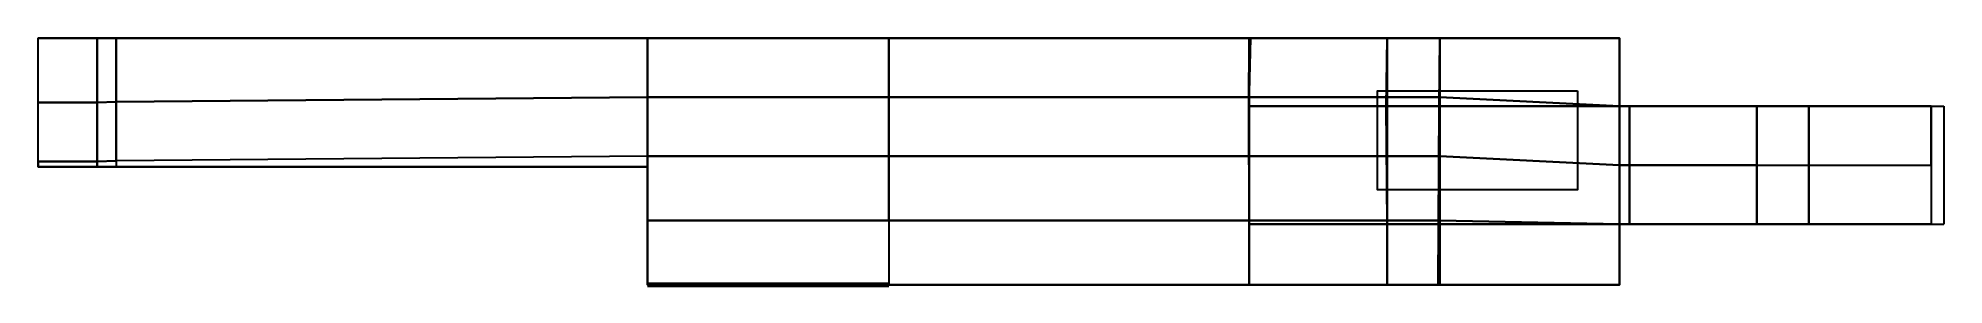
# Model space of a CAD drawing. Header units: metres. Extents: x 10 to 55.3, y 7.1 to 12.9.
import ezdxf

# ---------------------------------------------------------------- set-up
doc = ezdxf.new("R2010")
doc.units = ezdxf.units.M
for name, color, linetype in [('bulkhead_01', 41, 'Continuous'), ('bulkhead_03', 31, 'Continuous'), ('floor_a_middle', 5, 'Continuous'), ('floor_middle_b', 40, 'Continuous'), ('floor_stairs', 65, 'Continuous'), ('Légende', 7, 'Continuous'), ('middle', 2, 'Continuous'), ('middle_ramp', 61, 'Continuous'), ('parapets_01', 64, 'Continuous'), ('passengers_shelter_load_perimeter', 7, 'Continuous'), ('roof_01', 60, 'Continuous'), ('side_a', 4, 'Continuous'), ('side_a_stairs', 4, 'Continuous'), ('side_b', 6, 'Continuous'), ('side_b_stairs', 6, 'Continuous')]:
    doc.layers.add(name, color=color, linetype=linetype)
doc.layers.add('pi_frame', color=6, linetype='Continuous', lineweight=60)
doc.styles.get("Standard").update_dxf_attribs({"font": 'arial.ttf'})

msp = doc.modelspace()

# ---------------------------------------------------------------- linework, layer by layer
at = {"color": 3}
for p, q in [((38.79, 7.075, 10.586), (38.789, 12.925, 10.586)), ((38.79, 12.925, 10.236), (38.79, 7.075, 10.236)), ((47.59, 8.515, 10.236), (47.59, 12.925, 10.236))]:
    msp.add_line(p, q, dxfattribs=at)
at = {"color": 3, "extrusion": (0, -1e-16, -1), "elevation": -10.843}
msp.add_lwpolyline([(-47.59, 12.925), (-47.59, 8.515)], dxfattribs=at)
at = {"color": 3, "extrusion": (-1, 0, 0)}
for points, elevation in [([(-11.315, 10.244), (-8.515, 10.244)], -55.3), ([(-7.075, 6.669), (-10.125, 6.668)], -43.32)]:
    msp.add_lwpolyline(points, dxfattribs=dict(at, elevation=elevation))
at = {"color": 3}
for points, elevation in [([(30.225, 10.125), (30.225, 7.075)], 5.359), ([(38.79, 10.125), (38.79, 7.075)], 6.216), ([(42.063, 10.125), (42.063, 7.075)], 6.542)]:
    msp.add_lwpolyline(points, dxfattribs=dict(at, elevation=elevation))
at = {"layer": 'bulkhead_01', "extrusion": (0, -1, -3e-16)}
for p, q in [((47.59, 8.515, 10.848), (47.59, 7.075, 10.843)), ((47.59, 8.515, 10.236), (47.59, 7.075, 10.236)), ((47.59, 8.515, 8.453), (47.59, 7.075, 8.452))]:
    msp.add_line(p, q, dxfattribs=at)
at = {"layer": 'bulkhead_01', "extrusion": (0, -1e-16, -1), "elevation": -6.668}
msp.add_lwpolyline([(-47.59, 8.515), (-47.59, 7.075)], dxfattribs=at)
at = {"layer": 'bulkhead_01'}
for points in [[(47.59, 11.315, 8.452), (47.59, 12.925, 8.452), (47.59, 12.925, 6.668), (47.59, 11.315, 6.668)], [(47.59, 11.315, 10.236), (47.59, 12.925, 10.236), (47.59, 12.925, 8.452), (47.59, 11.315, 8.452)], [(47.59, 8.515, 6.668), (47.59, 7.075, 6.669), (47.59, 7.075, 8.452), (47.59, 8.515, 8.453)], [(47.59, 8.515, 9.344), (47.59, 7.075, 9.344), (47.59, 7.075, 10.236), (47.59, 8.515, 10.236)], [(47.59, 7.075, 9.344), (47.59, 8.515, 9.344), (47.59, 8.515, 8.452), (47.59, 7.075, 8.452)]]:
    msp.add_3dface(points, dxfattribs=at)
at = {"layer": 'bulkhead_03', "extrusion": (0, -1, -3e-16)}
for p, q in [((24.482, 9.875, 8.552), (24.482, 7.075, 8.479)), ((24.482, 9.875, 9.311), (24.482, 7.075, 9.275)), ((24.482, 9.875, 7.488), (24.482, 7.075, 7.439)), ((24.482, 9.875, 6.423), (24.482, 7.075, 6.399))]:
    msp.add_line(p, q, dxfattribs=at)
at = {"layer": 'bulkhead_03'}
for p, q in [((24.482, 9.875, 8.552), (24.482, 9.875, 9.311)), ((24.482, 9.875, 9.311), (24.482, 9.875, 10.07)), ((24.482, 9.875, 10.07), (24.482, 9.875, 10.42)), ((24.482, 8.6, 5.359), (24.482, 8.591, 6.412)), ((24.482, 8.591, 6.412), (24.482, 8.573, 7.465)), ((24.482, 8.573, 7.465), (24.482, 8.545, 8.517)), ((24.482, 8.545, 8.517), (24.482, 8.535, 9.294)), ((24.482, 8.535, 9.294), (24.482, 8.535, 10.07)), ((24.482, 8.535, 10.07), (24.482, 8.535, 10.42))]:
    msp.add_line(p, q, dxfattribs=at)
for elevation in [5.359, 10.42, 10.07]:
    msp.add_lwpolyline([(24.482, 9.875), (24.482, 7.075)], dxfattribs=dict(at, elevation=elevation))
for points in [[(24.482, 9.875, 8.552), (24.482, 10.125, 8.552), (24.482, 10.125, 7.488), (24.482, 9.875, 7.488)], [(24.482, 9.875, 7.488), (24.482, 10.125, 7.488), (24.482, 10.125, 6.423), (24.482, 9.875, 6.423)], [(24.482, 9.875, 6.423), (24.482, 10.125, 6.423), (24.482, 10.125, 5.359), (24.482, 9.875, 5.359)], [(24.482, 8.6, 5.359), (24.482, 9.875, 5.359), (24.482, 9.875, 6.423), (24.482, 8.591, 6.423)], [(24.482, 8.591, 6.412), (24.482, 9.875, 6.423), (24.482, 9.875, 7.488), (24.482, 8.572, 7.488)], [(24.482, 8.572, 7.488), (24.482, 9.875, 7.488), (24.482, 9.875, 8.552), (24.482, 8.545, 8.517)], [(24.482, 8.545, 8.517), (24.482, 9.875, 8.517), (24.482, 9.875, 9.311), (24.482, 8.535, 9.311)], [(24.482, 8.535, 9.311), (24.482, 9.875, 9.311), (24.482, 9.875, 10.07), (24.482, 8.535, 10.07)], [(24.482, 8.535, 10.07), (24.482, 9.875, 10.07), (24.482, 9.875, 10.42), (24.482, 8.535, 10.42)], [(24.482, 8.591, 6.412), (24.482, 7.075, 6.399), (24.482, 7.075, 5.359), (24.482, 8.6, 5.359)], [(24.482, 8.573, 7.465), (24.482, 7.075, 7.439), (24.482, 7.075, 6.399), (24.482, 8.591, 6.412)], [(24.482, 8.545, 8.517), (24.482, 7.075, 8.479), (24.482, 7.075, 7.439), (24.482, 8.572, 7.488)], [(24.482, 7.075, 9.275), (24.482, 8.535, 9.311), (24.482, 8.545, 8.517), (24.482, 7.075, 8.479)], [(24.482, 8.535, 10.07), (24.482, 7.075, 10.07), (24.482, 7.075, 10.42), (24.482, 8.535, 10.42)], [(24.482, 7.075, 10.07), (24.482, 8.535, 10.07), (24.482, 8.535, 9.311), (24.482, 7.075, 9.275)]]:
    msp.add_3dface(points, dxfattribs=at)
at = {"layer": 'floor_a_middle', "extrusion": (0, -1, -3e-16)}
for p, q in [((43.32, 10.125, 6.668), (47.59, 9.915, 6.669)), ((47.59, 8.515, 6.668), (43.32, 8.6, 6.669))]:
    msp.add_line(p, q, dxfattribs=at)
at = {"layer": 'floor_a_middle'}
for p, q in [((30.225, 8.6, 5.359), (24.482, 8.6, 5.359)), ((38.79, 8.6, 6.216), (30.225, 8.6, 5.359)), ((42.063, 8.6, 6.543), (38.79, 8.6, 6.216)), ((43.32, 8.6, 6.669), (42.063, 8.6, 6.543)), ((42.063, 8.6, 6.543), (42.063, 7.075, 6.543))]:
    msp.add_line(p, q, dxfattribs=at)
at = {"layer": 'floor_a_middle', "extrusion": (-1, 0, 0), "elevation": -47.59}
msp.add_lwpolyline([(-11.315, 6.668), (-8.515, 6.669)], dxfattribs=at)
at = {"layer": 'floor_a_middle'}
for points in [[(30.225, 8.6, 5.359), (30.225, 10.125, 5.359), (24.482, 10.125, 5.359), (24.482, 8.6, 5.359)], [(38.79, 8.6, 6.216), (38.79, 10.125, 6.216), (30.225, 10.125, 5.359), (30.225, 8.6, 5.359)], [(42.063, 8.6, 6.543), (42.063, 10.125, 6.542), (38.79, 10.125, 6.216), (38.79, 8.6, 6.216)], [(43.32, 10.125, 6.668), (42.063, 10.125, 6.542), (42.063, 8.6, 6.543), (43.32, 8.6, 6.669)], [(47.59, 9.915, 6.669), (43.32, 10.125, 6.668), (43.32, 8.6, 6.669), (47.59, 8.515, 6.668)], [(30.225, 7.075, 5.359), (24.482, 7.075, 5.359), (24.482, 8.6, 5.359), (30.225, 8.6, 5.359)], [(38.79, 8.6, 6.216), (30.225, 8.6, 5.359), (30.225, 7.075, 5.359), (38.79, 7.075, 6.216)], [(42.063, 8.6, 6.543), (38.79, 8.6, 6.216), (38.79, 7.075, 6.216), (42.063, 7.075, 6.543)], [(43.32, 8.6, 6.669), (42.063, 8.6, 6.543), (42.063, 7.075, 6.543), (43.32, 7.075, 6.669)], [(47.59, 8.515, 6.668), (43.32, 8.6, 6.669), (43.32, 7.075, 6.669), (47.59, 7.075, 6.668)]]:
    msp.add_3dface(points, dxfattribs=at)
at = {"layer": 'floor_middle_b', "extrusion": (0, -1, -3e-16)}
for p, q in [((11.4, 11.4, 9.86), (10, 11.4, 10)), ((11.852, 11.416, 9.815), (11.4, 11.4, 9.86)), ((24.482, 11.525, 8.552), (11.852, 11.416, 9.815)), ((30.225, 11.525, 7.978), (24.482, 11.525, 8.552)), ((38.79, 11.525, 7.121), (30.225, 11.525, 7.978)), ((43.32, 11.525, 6.668), (38.79, 11.525, 7.121)), ((47.59, 11.315, 6.668), (43.32, 11.525, 6.668)), ((11.4, 10, 9.86), (10, 10, 10)), ((10, 10, 10), (10, 9.875, 10)), ((11.852, 10.016, 9.815), (11.4, 10, 9.86)), ((11.4, 10, 9.86), (11.4, 9.875, 9.86)), ((24.482, 10.125, 8.552), (11.852, 10.016, 9.815)), ((11.852, 10.016, 9.815), (11.852, 9.875, 9.815))]:
    msp.add_line(p, q, dxfattribs=at)
at = {"layer": 'floor_middle_b', "extrusion": (-1, 0, 0)}
for points, elevation in [([(-10, 10), (-12.925, 10)], -10), ([(-10, 9.86), (-12.925, 9.86)], -11.4), ([(-10.016, 9.815), (-12.925, 9.815)], -11.852), ([(-10.125, 8.552), (-12.925, 8.552)], -24.482), ([(-10.125, 7.978), (-12.925, 7.978)], -30.225), ([(-10.125, 7.121), (-12.925, 7.121)], -38.79), ([(-10.125, 6.668), (-12.925, 6.668)], -43.32)]:
    msp.add_lwpolyline(points, dxfattribs=dict(at, elevation=elevation))
at = {"layer": 'floor_middle_b', "extrusion": (0, -1e-16, -1), "elevation": -6.668}
msp.add_lwpolyline([(-47.59, 12.925), (-47.59, 11.315)], dxfattribs=at)
at = {"layer": 'floor_middle_b'}
for points in [[(11.4, 11.4, 9.86), (10, 11.4, 10), (10, 12.925, 10), (11.4, 12.925, 9.86)], [(11.852, 11.416, 9.815), (11.4, 11.4, 9.86), (11.4, 12.925, 9.86), (11.852, 12.925, 9.815)], [(24.482, 11.525, 8.552), (11.852, 11.416, 9.815), (11.852, 12.925, 9.815), (24.482, 12.925, 8.552)], [(30.225, 11.525, 7.978), (30.225, 12.925, 7.978), (24.482, 12.925, 8.552), (24.482, 11.525, 8.552)], [(38.79, 11.525, 7.121), (38.79, 12.925, 7.121), (30.225, 12.925, 7.978), (30.225, 11.525, 7.978)], [(42.063, 11.525, 6.794), (42.063, 12.925, 6.794), (38.79, 12.925, 7.121), (38.79, 11.525, 7.121)], [(42.063, 11.525, 6.794), (43.32, 11.525, 6.668), (43.32, 12.925, 6.668), (42.063, 12.925, 6.794)], [(47.59, 11.315, 6.668), (47.59, 12.925, 6.668), (43.32, 12.925, 6.668), (43.32, 11.525, 6.668)], [(11.4, 10, 9.86), (10, 10, 10), (10, 11.4, 10), (11.4, 11.4, 9.86)], [(11.852, 10.016, 9.815), (11.4, 10, 9.86), (11.4, 11.4, 9.86), (11.852, 11.416, 9.815)], [(24.482, 11.525, 8.552), (24.482, 10.125, 8.552), (11.852, 10.016, 9.815), (11.852, 11.416, 9.815)], [(30.225, 10.125, 7.978), (30.225, 11.525, 7.978), (24.482, 11.525, 8.552), (24.482, 10.125, 8.552)], [(38.79, 11.525, 7.121), (30.225, 11.525, 7.978), (30.225, 10.125, 7.978), (38.79, 10.125, 7.121)], [(42.063, 10.125, 6.794), (42.063, 11.525, 6.794), (38.79, 11.525, 7.121), (38.79, 10.125, 7.121)], [(42.063, 10.125, 6.794), (43.32, 10.125, 6.668), (43.32, 11.525, 6.668), (42.063, 11.525, 6.794)], [(47.59, 11.315, 6.668), (43.32, 11.525, 6.668), (43.32, 10.125, 6.668), (47.59, 9.915, 6.669)], [(11.4, 9.875, 9.86), (10, 9.875, 10), (10, 10, 10), (11.4, 10, 9.86)], [(11.852, 9.875, 9.815), (11.4, 9.875, 9.86), (11.4, 10, 9.86), (11.852, 10.016, 9.815)], [(24.482, 10.125, 8.552), (11.852, 10.016, 9.815), (11.852, 9.875, 9.815), (24.482, 9.875, 8.552)]]:
    msp.add_3dface(points, dxfattribs=at)
at = {"layer": 'floor_stairs', "extrusion": (0, -1, -3e-16)}
for p, q in [((47.59, 9.915, 6.669), (47.827, 9.915, 6.669)), ((47.827, 9.915, 6.669), (50.854, 9.915, 8.402)), ((50.854, 9.915, 8.402), (52.087, 9.915, 8.402)), ((52.087, 9.915, 8.402), (55, 9.915, 10.072))]:
    msp.add_line(p, q, dxfattribs=at)
at = {"layer": 'floor_stairs', "extrusion": (-1, 0, 0)}
for points, elevation in [([(-11.315, 6.668), (-8.515, 6.669)], -47.827), ([(-11.315, 8.402), (-8.515, 8.402)], -50.854), ([(-8.515, 8.402), (-11.315, 8.402)], -52.087), ([(-11.315, 10.072), (-8.515, 10.072)], -55)]:
    msp.add_lwpolyline(points, dxfattribs=dict(at, elevation=elevation))
at = {"layer": 'floor_stairs'}
for points in [[(47.827, 9.915, 6.669), (47.827, 11.315, 6.668), (47.59, 11.315, 6.668), (47.59, 9.915, 6.669)], [(50.854, 9.915, 8.402), (50.854, 11.315, 8.402), (47.827, 11.315, 6.668), (47.827, 9.915, 6.669)], [(52.087, 9.915, 8.402), (52.087, 11.315, 8.402), (50.854, 11.315, 8.402), (50.854, 9.915, 8.402)], [(55, 9.915, 10.072), (55, 11.315, 10.072), (52.087, 11.315, 8.402), (52.087, 9.915, 8.402)], [(47.827, 8.515, 6.669), (47.827, 9.915, 6.669), (47.59, 9.915, 6.669), (47.59, 8.515, 6.668)], [(50.854, 8.515, 8.402), (50.854, 9.915, 8.402), (47.827, 9.915, 6.669), (47.827, 8.515, 6.669)], [(52.087, 8.515, 8.402), (50.854, 8.515, 8.402), (50.854, 9.915, 8.402), (52.087, 9.915, 8.402)], [(55, 8.515, 10.072), (52.087, 8.515, 8.402), (52.087, 9.915, 8.402), (55, 9.915, 10.072)]]:
    msp.add_3dface(points, dxfattribs=at)
at = {"layer": 'middle', "extrusion": (2e-16, -1, -3e-16)}
for p, q in [((24.482, 10.125, 5.359), (30.225, 10.125, 5.359)), ((30.225, 10.125, 7.978), (40.307, 10.125, 6.969)), ((30.225, 10.125, 5.359), (40.307, 10.125, 6.367))]:
    msp.add_line(p, q, dxfattribs=at)
at = {"layer": 'middle', "extrusion": (0, -1, -3e-16)}
for p, q in [((24.482, 10.125, 5.359), (24.482, 9.875, 5.359)), ((24.482, 10.125, 8.552), (30.225, 10.125, 7.978)), ((30.225, 10.125, 7.105), (24.482, 10.125, 7.488)), ((24.482, 10.125, 7.488), (24.482, 9.875, 7.488)), ((24.482, 9.875, 6.423), (24.482, 10.125, 6.423)), ((24.482, 10.125, 6.423), (30.225, 10.125, 6.232)), ((24.482, 10.125, 7.488), (24.482, 10.125, 5.359)), ((30.225, 10.125, 7.105), (30.225, 10.125, 7.978)), ((40.307, 10.125, 6.769), (30.225, 10.125, 7.105)), ((30.225, 10.125, 6.232), (40.307, 10.125, 6.568)), ((30.225, 10.125, 7.105), (30.225, 10.125, 6.232)), ((30.225, 10.125, 6.232), (30.225, 10.125, 5.359)), ((40.307, 10.125, 6.367), (40.307, 10.125, 6.969)), ((40.307, 10.125, 6.969), (40.807, 10.125, 6.919)), ((40.307, 10.125, 6.367), (40.807, 10.125, 6.417)), ((40.307, 10.125, 6.769), (40.557, 10.125, 6.76)), ((40.307, 10.125, 6.568), (40.557, 10.125, 6.576)), ((40.557, 10.125, 6.76), (40.807, 10.125, 6.919)), ((40.557, 10.125, 6.576), (40.807, 10.125, 6.417)), ((40.557, 10.125, 6.76), (40.557, 10.125, 6.576)), ((40.807, 10.125, 6.919), (40.807, 10.125, 6.417)), ((40.807, 10.125, 6.919), (42.063, 10.125, 6.794)), ((40.807, 10.125, 6.417), (42.063, 10.125, 6.542)), ((42.063, 10.125, 6.794), (42.063, 10.125, 6.542)), ((42.063, 10.125, 6.794), (43.32, 10.125, 6.668)), ((42.063, 10.125, 6.542), (43.32, 10.125, 6.668)), ((24.482, 9.875, 10.07), (24.482, 9.875, 10.42)), ((24.482, 9.875, 9.311), (24.482, 9.875, 10.07)), ((24.482, 9.875, 7.488), (24.482, 9.875, 6.423)), ((24.482, 9.875, 6.423), (24.482, 9.875, 5.359))]:
    msp.add_line(p, q, dxfattribs=at)
at = {"layer": 'middle', "extrusion": (0, -1, -1e-16)}
msp.add_line((24.482, 9.875, 9.311), (24.482, 9.875, 8.552), dxfattribs=at)
at = {"layer": 'middle', "extrusion": (0, -1, -5e-16)}
for elevation in [-10.125, -9.875]:
    msp.add_lwpolyline([(24.482, 7.488), (24.482, 8.552)], dxfattribs=dict(at, elevation=elevation))
at = {"layer": 'middle', "extrusion": (0, -1e-16, -1), "elevation": -8.552}
msp.add_lwpolyline([(-24.482, 10.125), (-24.482, 9.875)], dxfattribs=at)
at = {"layer": 'middle'}
for points in [[(24.482, 10.125, 7.488), (30.225, 10.125, 7.105), (30.225, 10.125, 7.978), (24.482, 10.125, 8.552)], [(24.482, 10.125, 6.423), (30.225, 10.125, 6.232), (30.225, 10.125, 7.105), (24.482, 10.125, 7.488)], [(24.482, 10.125, 6.423), (24.482, 10.125, 5.359), (30.225, 10.125, 5.359), (30.225, 10.125, 6.232)], [(30.225, 10.125, 7.105), (38.79, 10.125, 6.819), (38.79, 10.125, 7.121), (30.225, 10.125, 7.978)], [(30.225, 10.125, 6.232), (38.79, 10.125, 6.517), (38.79, 10.125, 6.819), (30.225, 10.125, 7.105)], [(30.225, 10.125, 5.359), (38.79, 10.125, 6.216), (38.79, 10.125, 6.517), (30.225, 10.125, 6.232)], [(38.79, 10.125, 6.216), (40.307, 10.125, 6.367), (40.307, 10.125, 6.568), (38.79, 10.125, 6.517)], [(38.79, 10.125, 6.517), (40.307, 10.125, 6.568), (40.307, 10.125, 6.769), (38.79, 10.125, 6.819)], [(38.79, 10.125, 6.819), (40.307, 10.125, 6.769), (40.307, 10.125, 6.969), (38.79, 10.125, 7.121)], [(40.307, 10.125, 6.367), (40.807, 10.125, 6.417), (40.557, 10.125, 6.576), (40.307, 10.125, 6.568)], [(40.307, 10.125, 6.769), (40.557, 10.125, 6.76), (40.807, 10.125, 6.919), (40.307, 10.125, 6.969)], [(40.307, 10.125, 6.568), (40.557, 10.125, 6.576), (40.557, 10.125, 6.76), (40.307, 10.125, 6.769)], [(40.557, 10.125, 6.576), (40.807, 10.125, 6.417), (40.807, 10.125, 6.919), (40.557, 10.125, 6.76)], [(40.807, 10.125, 6.417), (42.063, 10.125, 6.542), (42.063, 10.125, 6.794), (40.807, 10.125, 6.919)]]:
    msp.add_3dface(points, dxfattribs=at)
at = {"layer": 'middle_ramp', "extrusion": (0, -1, -3e-16)}
for p, q in [((11.4, 9.875, 9.86), (10, 9.875, 10)), ((11.44, 9.875, 10.264), (10, 9.875, 10.25)), ((11.44, 9.875, 10.264), (11.4, 9.875, 9.86)), ((11.852, 9.875, 9.815), (11.4, 9.875, 9.86)), ((11.4, 9.875, 9.86), (11.64, 9.875, 9.981)), ((11.897, 9.875, 10.27), (11.44, 9.875, 10.264)), ((11.44, 9.875, 10.264), (11.654, 9.875, 10.124)), ((11.654, 9.875, 10.124), (11.64, 9.875, 9.981)), ((11.867, 9.875, 9.966), (11.64, 9.875, 9.981)), ((11.882, 9.875, 10.118), (11.654, 9.875, 10.124)), ((11.897, 9.875, 10.27), (11.852, 9.875, 9.815)), ((11.867, 9.875, 9.966), (24.482, 9.875, 9.311)), ((11.882, 9.875, 10.118), (24.482, 9.875, 10.07))]:
    msp.add_line(p, q, dxfattribs=at)
at = {"layer": 'middle_ramp', "extrusion": (0, -1, -1e-16)}
for p, q in [((24.482, 9.875, 8.552), (11.852, 9.875, 9.815)), ((11.897, 9.875, 10.27), (24.482, 9.875, 10.42))]:
    msp.add_line(p, q, dxfattribs=at)
at = {"layer": 'middle_ramp', "extrusion": (0, -1, -5e-16), "elevation": -9.875}
msp.add_lwpolyline([(10, 10), (10, 10.25)], dxfattribs=at)
at = {"layer": 'middle_ramp'}
for points in [[(10, 9.875, 10), (11.4, 9.875, 9.86), (11.44, 9.875, 10.264), (10, 9.875, 10.25)], [(11.4, 9.875, 9.86), (11.64, 9.875, 9.981), (11.654, 9.875, 10.124), (11.44, 9.875, 10.264)], [(11.4, 9.875, 9.86), (11.852, 9.875, 9.815), (11.867, 9.875, 9.966), (11.64, 9.875, 9.981)], [(11.44, 9.875, 10.264), (11.654, 9.875, 10.124), (11.882, 9.875, 10.118), (11.897, 9.875, 10.27)], [(11.64, 9.875, 9.981), (11.867, 9.875, 9.966), (11.882, 9.875, 10.118), (11.654, 9.875, 10.124)], [(11.852, 9.875, 9.815), (24.482, 9.875, 8.552), (24.482, 9.875, 9.311), (11.867, 9.875, 9.966)], [(11.867, 9.875, 9.966), (24.482, 9.875, 9.311), (24.482, 9.875, 10.07), (11.882, 9.875, 10.118)], [(11.882, 9.875, 10.118), (24.482, 9.875, 10.07), (24.482, 9.875, 10.42), (11.897, 9.875, 10.27)]]:
    msp.add_3dface(points, dxfattribs=at)
at = {"layer": 'parapets_01', "extrusion": (0, -1, -3e-16)}
for p, q in [((38.778, 11.315, 10.236), (38.778, 11.315, 10.554)), ((38.79, 7.075, 10.236), (38.79, 7.075, 10.554))]:
    msp.add_line(p, q, dxfattribs=at)
at = {"layer": 'parapets_01'}
msp.add_line((38.79, 8.515, 10.236), (38.79, 8.515, 10.586), dxfattribs=at)
for points in [[(38.778, 11.315, 10.236), (38.79, 12.925, 10.236), (38.815, 12.925, 10.586), (38.778, 11.315, 10.554)], [(47.59, 12.925, 10.843), (47.59, 11.315, 10.843), (47.59, 11.315, 10.236), (47.59, 12.925, 10.236)], [(38.778, 11.315, 10.236), (38.778, 11.315, 10.554), (38.79, 8.515, 10.586), (38.79, 8.515, 10.236)], [(47.59, 11.315, 10.843), (47.59, 8.515, 10.848), (47.59, 8.515, 10.236), (47.59, 11.315, 10.236)], [(38.79, 8.515, 10.586), (38.79, 7.075, 10.554), (38.79, 7.075, 10.236), (38.79, 8.515, 10.236)], [(47.59, 8.515, 10.843), (47.59, 7.075, 10.843), (47.59, 7.075, 10.236), (47.59, 8.515, 10.236)]]:
    msp.add_3dface(points, dxfattribs=at)
at = {"layer": 'passengers_shelter_load_perimeter', "elevation": 10.236}
msp.add_lwpolyline([(46.59, 11.675), (46.59, 9.325), (41.84, 9.325), (41.84, 11.675)], close=True, dxfattribs=at)
at = {"layer": 'pi_frame'}
for p, q in [((24.482, 7.075, 5.359), (30.225, 7.075, 5.359)), ((30.225, 7.075, 8.479), (24.482, 7.075, 8.479)), ((24.482, 7.075, 8.479), (24.482, 7.075, 5.359)), ((30.225, 7.075, 5.359), (30.225, 7.075, 8.479))]:
    msp.add_line(p, q, dxfattribs=at)
at = {"layer": 'roof_01', "extrusion": (0, -1, -3e-16)}
for p, q in [((42.043, 11.315, 10.236), (38.778, 11.315, 10.236)), ((43.299, 11.315, 10.236), (42.043, 11.315, 10.236)), ((42.063, 8.515, 10.236), (42.043, 11.315, 10.236)), ((43.288, 8.515, 10.236), (43.299, 11.315, 10.236)), ((47.59, 11.315, 10.236), (43.299, 11.315, 10.236)), ((47.59, 8.515, 10.236), (47.59, 11.315, 10.236))]:
    msp.add_line(p, q, dxfattribs=at)
at = {"layer": 'roof_01'}
for p, q in [((42.063, 8.515, 10.236), (38.79, 8.515, 10.236)), ((42.063, 8.515, 10.236), (43.288, 8.515, 10.236)), ((42.063, 8.515, 10.236), (42.063, 7.075, 10.236)), ((43.288, 8.515, 10.236), (43.277, 7.075, 10.236)), ((47.59, 8.515, 10.236), (43.288, 8.515, 10.236))]:
    msp.add_line(p, q, dxfattribs=at)
for points in [[(38.79, 12.925, 10.236), (38.778, 11.315, 10.236), (42.043, 11.315, 10.236), (42.063, 12.925, 10.236)], [(42.043, 11.315, 10.236), (43.299, 11.315, 10.236), (43.32, 12.925, 10.236), (42.063, 12.925, 10.236)], [(43.299, 11.315, 10.236), (47.59, 11.315, 10.236), (47.59, 12.925, 10.236), (43.32, 12.925, 10.236)], [(42.043, 11.315, 10.236), (42.063, 8.515, 10.236), (38.79, 8.515, 10.236), (38.778, 11.315, 10.236)], [(43.299, 11.315, 10.236), (43.288, 8.515, 10.236), (42.063, 8.515, 10.236), (42.043, 11.315, 10.236)], [(47.59, 11.315, 10.236), (47.59, 8.515, 10.236), (43.288, 8.515, 10.236), (43.299, 11.315, 10.236)], [(42.063, 8.515, 10.236), (42.063, 7.075, 10.236), (38.79, 7.075, 10.236), (38.79, 8.515, 10.236)], [(42.063, 8.515, 10.236), (43.288, 8.515, 10.236), (43.277, 7.075, 10.236), (42.063, 7.075, 10.236)], [(43.288, 8.515, 10.236), (47.59, 8.515, 10.236), (47.59, 7.075, 10.236), (43.277, 7.075, 10.236)]]:
    msp.add_3dface(points, dxfattribs=at)
at = {"layer": 'side_a', "extrusion": (2e-16, -1, -3e-16)}
for p, q in [((24.482, 7.075, 5.359), (30.225, 7.075, 5.359)), ((30.225, 7.075, 5.359), (38.79, 7.075, 6.216)), ((43.32, 7.075, 6.669), (47.59, 7.075, 6.668))]:
    msp.add_line(p, q, dxfattribs=at)
at = {"layer": 'side_a', "extrusion": (0, -1, -3e-16)}
for p, q in [((24.482, 7.075, 10.42), (30.201, 7.075, 10.486)), ((30.205, 7.075, 10.137), (24.482, 7.075, 10.07)), ((24.482, 7.075, 10.07), (24.482, 7.075, 10.42)), ((24.482, 7.075, 5.359), (24.482, 7.075, 8.479)), ((24.482, 7.075, 9.275), (30.215, 7.075, 9.308)), ((30.205, 7.075, 10.137), (30.201, 7.075, 10.486)), ((30.225, 7.075, 8.479), (30.205, 7.075, 10.137)), ((38.79, 7.075, 10.236), (30.205, 7.075, 10.137)), ((30.215, 7.075, 9.308), (38.79, 7.075, 9.231)), ((30.225, 7.075, 8.479), (38.79, 7.075, 8.226)), ((38.79, 7.075, 6.216), (43.32, 7.075, 6.669)), ((38.79, 7.075, 8.226), (38.79, 7.075, 6.216)), ((38.79, 7.075, 8.226), (43.277, 7.075, 8.341)), ((38.79, 7.075, 9.231), (42.063, 7.075, 9.273)), ((42.063, 7.075, 9.273), (43.277, 7.075, 9.289)), ((43.32, 7.075, 6.669), (43.277, 7.075, 8.341)), ((43.277, 7.075, 8.341), (43.277, 7.075, 10.236)), ((43.277, 7.075, 10.236), (47.59, 7.075, 10.236)), ((43.277, 7.075, 8.341), (47.59, 7.075, 8.452)), ((43.277, 7.075, 9.289), (47.59, 7.075, 9.344)), ((47.59, 7.075, 8.452), (47.59, 7.075, 10.236))]:
    msp.add_line(p, q, dxfattribs=at)
at = {"layer": 'side_a'}
for q in [(43.277, 7.075, 10.236), (38.79, 7.075, 10.586)]:
    msp.add_line((38.79, 7.075, 10.236), q, dxfattribs=at)
at = {"layer": 'side_a', "extrusion": (2e-16, -1, -3e-16), "elevation": -7.075}
msp.add_lwpolyline([(24.482, 8.479), (30.225, 8.479)], dxfattribs=at)
at = {"layer": 'side_a', "extrusion": (0, -1, -5e-16), "elevation": -7.075}
for points in [[(24.482, 8.479), (24.482, 10.07)], [(30.201, 10.486), (38.79, 10.586)], [(30.225, 5.359), (30.225, 8.479)], [(47.59, 6.669), (47.59, 8.452)]]:
    msp.add_lwpolyline(points, dxfattribs=at)
at = {"layer": 'side_a', "extrusion": (-1, -1.92837e-06, 1.15145e-10), "elevation": -38.79}
msp.add_lwpolyline([(-7.075, 10.236), (-7.075, 8.226)], dxfattribs=at)
at = {"layer": 'side_a'}
for points in [[(24.482, 7.075, 9.275), (30.215, 7.075, 9.308), (30.205, 7.075, 10.137), (24.482, 7.075, 10.07)], [(24.482, 7.075, 10.07), (30.205, 7.075, 10.137), (30.205, 7.075, 10.486), (24.482, 7.075, 10.42)], [(30.215, 7.075, 9.308), (30.225, 7.075, 8.479), (24.482, 7.075, 8.479), (24.482, 7.075, 9.275)], [(30.215, 7.075, 9.308), (38.79, 7.075, 9.231), (38.79, 7.075, 10.236), (30.205, 7.075, 10.137)], [(30.205, 7.075, 10.137), (38.79, 7.075, 10.236), (38.79, 7.075, 10.586), (30.205, 7.075, 10.486)], [(38.79, 7.075, 9.231), (38.79, 7.075, 8.226), (30.225, 7.075, 8.479), (30.215, 7.075, 9.308)], [(30.225, 7.075, 5.359), (38.79, 7.075, 6.216), (38.79, 7.075, 8.226), (30.225, 7.075, 8.479)], [(38.79, 7.075, 6.216), (42.063, 7.075, 6.542), (42.063, 7.075, 8.31), (38.79, 7.075, 8.226)], [(38.79, 7.075, 9.231), (42.063, 7.075, 9.273), (42.063, 7.075, 10.236), (38.79, 7.075, 10.236)], [(42.063, 7.075, 9.273), (42.063, 7.075, 8.31), (38.79, 7.075, 8.226), (38.79, 7.075, 9.231)], [(42.063, 7.075, 6.542), (43.32, 7.075, 6.669), (43.277, 7.075, 8.341), (42.063, 7.075, 8.31)], [(42.063, 7.075, 9.273), (43.277, 7.075, 9.289), (43.277, 7.075, 10.236), (42.063, 7.075, 10.236)], [(43.277, 7.075, 9.289), (43.277, 7.075, 8.341), (42.063, 7.075, 8.31), (42.063, 7.075, 9.273)], [(43.32, 7.075, 6.669), (47.59, 7.075, 6.669), (47.59, 7.075, 8.452), (43.277, 7.075, 8.341)], [(43.277, 7.075, 9.289), (47.59, 7.075, 9.344), (47.59, 7.075, 10.236), (43.277, 7.075, 10.236)], [(47.59, 7.075, 9.344), (47.59, 7.075, 8.452), (43.277, 7.075, 8.341), (43.277, 7.075, 9.289)]]:
    msp.add_3dface(points, dxfattribs=at)
at = {"layer": 'side_a_stairs', "extrusion": (0, -1, -5e-16)}
msp.add_line((47.59, 8.515, 6.668), (47.59, 8.515, 10.236), dxfattribs=at)
at = {"layer": 'side_a_stairs', "extrusion": (0, -1, -3e-16)}
for p, q in [((47.59, 8.515, 10.848), (47.827, 8.515, 10.848)), ((47.59, 8.515, 10.236), (47.827, 8.515, 10.236)), ((47.59, 8.515, 8.453), (47.827, 8.515, 8.452)), ((47.59, 8.515, 9.344), (47.827, 8.515, 9.344)), ((47.827, 8.515, 6.668), (47.827, 8.515, 10.236)), ((47.827, 8.515, 10.848), (50.854, 8.515, 10.848)), ((47.827, 8.515, 10.236), (50.854, 8.515, 10.241)), ((47.827, 8.515, 8.452), (50.854, 8.515, 9.014)), ((47.827, 8.515, 9.344), (50.854, 8.515, 9.625)), ((50.854, 8.515, 10.848), (52.087, 8.515, 10.848)), ((50.854, 8.515, 10.241), (52.087, 8.515, 10.241)), ((50.854, 8.515, 9.014), (52.087, 8.515, 9.014)), ((50.854, 8.515, 9.625), (52.087, 8.515, 9.625)), ((52.087, 8.515, 8.402), (52.087, 8.515, 10.241)), ((52.087, 8.515, 10.848), (55, 8.515, 10.848)), ((52.087, 8.515, 10.241), (55, 8.515, 10.654)), ((52.087, 8.515, 9.625), (55, 8.515, 10.46)), ((52.087, 8.515, 9.014), (55, 8.515, 10.266)), ((55, 8.515, 10.072), (55.3, 8.515, 10.244)), ((55, 8.515, 10.072), (55, 8.515, 10.266)), ((55, 8.515, 10.654), (55, 8.515, 10.848)), ((55, 8.515, 10.266), (55, 8.515, 10.46)), ((55, 8.515, 10.46), (55, 8.515, 10.654))]:
    msp.add_line(p, q, dxfattribs=at)
at = {"layer": 'side_a_stairs', "extrusion": (2e-16, -1, -3e-16)}
for p, q in [((47.827, 8.515, 6.668), (50.854, 8.515, 8.402)), ((50.854, 8.515, 8.402), (52.087, 8.515, 8.402)), ((52.087, 8.515, 8.402), (55, 8.515, 10.072))]:
    msp.add_line(p, q, dxfattribs=at)
at = {"layer": 'side_a_stairs', "extrusion": (0, -1e-16, -1), "elevation": -6.668}
msp.add_lwpolyline([(-47.59, 8.515), (-47.827, 8.515)], dxfattribs=at)
at = {"layer": 'side_a_stairs', "extrusion": (0, -1, -5e-16), "elevation": -8.515}
for points in [[(47.59, 10.236), (47.59, 10.848)], [(47.827, 10.236), (47.827, 10.843)], [(50.854, 10.241), (50.854, 10.848)], [(52.087, 10.241), (52.087, 10.848)]]:
    msp.add_lwpolyline(points, dxfattribs=at)
at = {"layer": 'side_a_stairs'}
for points in [[(47.827, 8.515, 9.344), (47.59, 8.515, 9.344), (47.59, 8.515, 10.236), (47.827, 8.515, 10.236)], [(47.827, 8.515, 10.236), (47.59, 8.515, 10.236), (47.59, 8.515, 10.843), (47.827, 8.515, 10.843)], [(47.827, 8.515, 6.668), (47.59, 8.515, 6.668), (47.59, 8.515, 8.453), (47.827, 8.515, 8.452)], [(47.827, 8.515, 8.452), (47.827, 8.515, 9.344), (47.59, 8.515, 9.344), (47.59, 8.515, 8.452)], [(50.854, 8.515, 10.241), (47.827, 8.515, 10.236), (47.827, 8.515, 10.843), (50.854, 8.515, 10.848)], [(50.854, 8.515, 8.402), (47.827, 8.515, 6.669), (47.827, 8.515, 8.452), (50.854, 8.515, 9.014)], [(47.827, 8.515, 10.236), (50.854, 8.515, 10.236), (50.854, 8.515, 9.625), (47.827, 8.515, 9.344)], [(47.827, 8.515, 9.344), (50.854, 8.515, 9.625), (50.854, 8.515, 9.014), (47.827, 8.515, 8.452)], [(52.087, 8.515, 10.241), (50.854, 8.515, 10.241), (50.854, 8.515, 10.848), (52.087, 8.515, 10.848)], [(52.087, 8.515, 8.402), (50.854, 8.515, 8.402), (50.854, 8.515, 9.014), (52.087, 8.515, 9.014)], [(50.854, 8.515, 9.625), (50.854, 8.515, 10.237), (52.087, 8.515, 10.241), (52.087, 8.515, 9.625)], [(50.854, 8.515, 9.014), (50.854, 8.515, 9.625), (52.087, 8.515, 9.625), (52.087, 8.515, 9.014)], [(52.087, 8.515, 10.848), (52.087, 8.515, 10.241), (55, 8.515, 10.654), (55, 8.515, 10.848)], [(55, 8.515, 10.266), (52.087, 8.515, 9.014), (52.087, 8.515, 8.402), (55, 8.515, 10.072)], [(52.087, 8.515, 9.625), (52.087, 8.515, 9.014), (55, 8.515, 10.266), (55, 8.515, 10.46)], [(52.087, 8.515, 10.237), (52.087, 8.515, 9.625), (55, 8.515, 10.46), (55, 8.515, 10.654)]]:
    msp.add_3dface(points, dxfattribs=at)
at = {"layer": 'side_b', "extrusion": (0, -1, -3e-16)}
for p, q in [((11.44, 12.925, 10.264), (10, 12.925, 10.25)), ((11.4, 12.925, 9.86), (10, 12.925, 10)), ((11.4, 12.925, 9.86), (11.44, 12.925, 10.264)), ((11.4, 12.925, 9.86), (11.64, 12.925, 9.981)), ((11.852, 12.925, 9.815), (11.4, 12.925, 9.86)), ((11.44, 12.925, 10.264), (11.654, 12.925, 10.124)), ((11.897, 12.925, 10.27), (11.44, 12.925, 10.264)), ((11.64, 12.925, 9.981), (11.654, 12.925, 10.124)), ((11.64, 12.925, 9.981), (11.867, 12.925, 9.966)), ((11.654, 12.925, 10.124), (11.882, 12.925, 10.118)), ((11.867, 12.925, 9.966), (11.852, 12.925, 9.815)), ((11.882, 12.925, 10.118), (11.867, 12.925, 9.966)), ((11.867, 12.925, 9.966), (24.47, 12.925, 9.31)), ((11.897, 12.925, 10.27), (11.882, 12.925, 10.118)), ((24.457, 12.925, 10.069), (11.882, 12.925, 10.118)), ((24.482, 12.925, 10.419), (11.897, 12.925, 10.27)), ((30.225, 12.925, 10.136), (24.457, 12.925, 10.069)), ((24.457, 12.925, 10.069), (24.482, 12.925, 10.419)), ((24.482, 12.925, 8.552), (24.47, 12.925, 9.31)), ((24.47, 12.925, 9.31), (24.47, 12.925, 10.069)), ((24.47, 12.925, 9.31), (30.225, 12.925, 9.057)), ((30.223, 12.925, 10.486), (24.482, 12.925, 10.419)), ((30.225, 12.925, 9.057), (38.79, 12.925, 8.679)), ((30.225, 12.925, 9.057), (30.225, 12.925, 10.136)), ((38.79, 12.925, 8.679), (38.764, 12.925, 10.236)), ((43.32, 12.925, 10.236), (38.79, 12.925, 10.236)), ((38.79, 12.925, 8.679), (43.32, 12.925, 8.452)), ((43.32, 12.925, 8.452), (47.59, 12.925, 8.452)), ((43.32, 12.925, 8.452), (43.32, 12.925, 10.236)), ((47.59, 11.315, 8.452), (47.59, 11.315, 10.236))]:
    msp.add_line(p, q, dxfattribs=at)
at = {"layer": 'side_b', "extrusion": (2e-16, -1, -3e-16)}
for p, q in [((11.852, 12.925, 9.815), (43.32, 12.925, 6.668)), ((43.32, 12.925, 6.668), (47.59, 12.925, 6.668))]:
    msp.add_line(p, q, dxfattribs=at)
at = {"layer": 'side_b'}
for p, q in [((30.223, 12.925, 10.486), (30.225, 12.925, 10.136)), ((38.789, 12.925, 10.586), (38.79, 12.925, 10.236)), ((47.59, 12.925, 10.236), (43.32, 12.925, 10.236))]:
    msp.add_line(p, q, dxfattribs=at)
at = {"layer": 'side_b', "extrusion": (0, -1, -5e-16), "elevation": -12.925}
for points in [[(10, 10), (10, 10.25)], [(43.32, 6.668), (43.32, 8.452)], [(47.59, 6.668), (47.59, 10.236)], [(47.59, 10.236), (47.59, 10.843)]]:
    msp.add_lwpolyline(points, dxfattribs=at)
at = {"layer": 'side_b', "extrusion": (0, -1, -1e-16), "elevation": -12.925}
for points in [[(38.789, 10.586), (30.223, 10.486)], [(38.764, 10.236), (30.225, 10.136)]]:
    msp.add_lwpolyline(points, dxfattribs=at)
at = {"layer": 'side_b', "extrusion": (-1, -1.92837e-06, 1.15145e-10)}
for points, elevation in [([(-12.925, 9.057), (-12.925, 7.978)], -30.225), ([(-12.925, 8.679), (-12.925, 7.121)], -38.79)]:
    msp.add_lwpolyline(points, dxfattribs=dict(at, elevation=elevation))
at = {"layer": 'side_b'}
for points in [[(10, 12.925, 10.25), (10, 12.925, 10), (11.4, 12.925, 9.86), (11.44, 12.925, 10.264)], [(11.654, 12.925, 10.124), (11.44, 12.925, 10.264), (11.4, 12.925, 9.86), (11.64, 12.925, 9.981)], [(11.64, 12.925, 9.981), (11.4, 12.925, 9.86), (11.852, 12.925, 9.815), (11.867, 12.925, 9.966)], [(11.897, 12.925, 10.27), (11.44, 12.925, 10.264), (11.654, 12.925, 10.124), (11.882, 12.925, 10.118)], [(11.654, 12.925, 10.124), (11.64, 12.925, 9.981), (11.867, 12.925, 9.966), (11.882, 12.925, 10.118)], [(24.482, 12.925, 8.552), (24.47, 12.925, 9.31), (11.867, 12.925, 9.966), (11.852, 12.925, 9.815)], [(24.457, 12.925, 10.069), (11.882, 12.925, 10.118), (11.867, 12.925, 9.966), (24.47, 12.925, 9.31)], [(24.482, 12.925, 10.419), (11.897, 12.925, 10.27), (11.882, 12.925, 10.118), (24.457, 12.925, 10.069)], [(30.223, 12.925, 10.486), (24.482, 12.925, 10.419), (24.457, 12.925, 10.069), (30.225, 12.925, 10.136)], [(30.225, 12.925, 10.136), (24.457, 12.925, 10.069), (24.47, 12.925, 9.31), (30.225, 12.925, 9.057)], [(30.225, 12.925, 9.057), (30.225, 12.925, 7.978), (24.482, 12.925, 8.552), (24.47, 12.925, 9.31)], [(38.79, 12.925, 10.236), (30.225, 12.925, 10.136), (30.223, 12.925, 10.486), (38.789, 12.925, 10.586)], [(38.79, 12.925, 8.679), (38.79, 12.925, 7.121), (30.225, 12.925, 7.978), (30.225, 12.925, 9.057)], [(38.79, 12.925, 10.236), (38.79, 12.925, 8.679), (30.225, 12.925, 9.057), (30.225, 12.925, 10.136)], [(42.063, 12.925, 6.794), (38.79, 12.925, 7.121), (38.79, 12.925, 8.679), (42.063, 12.925, 8.515)], [(42.063, 12.925, 10.236), (42.063, 12.925, 8.515), (38.79, 12.925, 8.678), (38.79, 12.925, 10.236)], [(42.063, 12.925, 6.794), (43.32, 12.925, 6.668), (43.32, 12.925, 8.452), (42.063, 12.925, 8.515)], [(42.063, 12.925, 10.236), (43.32, 12.925, 10.236), (43.32, 12.925, 8.452), (42.063, 12.925, 8.515)], [(47.59, 12.925, 8.452), (47.59, 12.925, 6.668), (43.32, 12.925, 6.668), (43.32, 12.925, 8.452)], [(47.59, 12.925, 10.236), (43.32, 12.925, 10.236), (43.32, 12.925, 8.452), (47.59, 12.925, 8.452)]]:
    msp.add_3dface(points, dxfattribs=at)
at = {"layer": 'side_b_stairs'}
for p, q in [((47.59, 11.315, 6.668), (47.59, 11.315, 8.452)), ((47.827, 11.315, 6.668), (47.827, 11.315, 8.508)), ((52.087, 11.315, 10.848), (55, 11.315, 10.848)), ((55, 11.315, 10.848), (55, 11.315, 10.072))]:
    msp.add_line(p, q, dxfattribs=at)
at = {"layer": 'side_b_stairs', "extrusion": (0, -1, -3e-16)}
for p, q in [((50.854, 11.315, 9.218), (47.59, 11.315, 8.452)), ((47.827, 11.315, 10.223), (47.59, 11.315, 10.236)), ((47.59, 11.315, 10.848), (47.827, 11.315, 10.848)), ((50.854, 11.315, 10.033), (47.827, 11.315, 10.223)), ((50.854, 11.315, 10.848), (47.827, 11.315, 10.848)), ((47.827, 11.315, 8.508), (47.827, 11.315, 10.223)), ((50.854, 11.315, 8.402), (50.854, 11.315, 9.218)), ((52.087, 11.315, 9.218), (50.854, 11.315, 9.218)), ((52.087, 11.315, 10.033), (50.854, 11.315, 10.033)), ((50.854, 11.315, 9.218), (50.854, 11.315, 10.033)), ((50.854, 11.315, 10.033), (50.854, 11.315, 10.848)), ((52.087, 11.315, 10.848), (50.854, 11.315, 10.848)), ((52.087, 11.315, 8.402), (52.087, 11.315, 9.218)), ((55, 11.315, 10.331), (52.087, 11.315, 9.218)), ((55, 11.315, 10.589), (52.087, 11.315, 10.033)), ((52.087, 11.315, 9.218), (52.087, 11.315, 10.033)), ((52.087, 11.315, 10.033), (52.087, 11.315, 10.848))]:
    msp.add_line(p, q, dxfattribs=at)
at = {"layer": 'side_b_stairs', "extrusion": (2e-16, -1, -3e-16)}
for p, q in [((47.827, 11.315, 6.668), (50.854, 11.315, 8.402)), ((50.854, 11.315, 8.402), (52.087, 11.315, 8.402)), ((52.087, 11.315, 8.402), (55.3, 11.315, 10.244))]:
    msp.add_line(p, q, dxfattribs=at)
at = {"layer": 'side_b_stairs', "extrusion": (0, -1e-16, -1), "elevation": -6.668}
msp.add_lwpolyline([(-47.59, 11.315), (-47.827, 11.315)], dxfattribs=at)
at = {"layer": 'side_b_stairs', "extrusion": (0, -1, -5e-16), "elevation": -11.315}
for points in [[(47.59, 10.236), (47.59, 10.848)], [(47.827, 10.223), (47.827, 10.848)]]:
    msp.add_lwpolyline(points, dxfattribs=at)
at = {"layer": 'side_b_stairs'}
for points in [[(47.59, 11.315, 8.452), (47.827, 11.315, 8.508), (47.827, 11.315, 6.668), (47.59, 11.315, 6.668)], [(47.59, 11.315, 10.236), (47.827, 11.315, 10.223), (47.827, 11.315, 8.508), (47.59, 11.315, 8.452)], [(47.59, 11.315, 10.236), (47.59, 11.315, 10.848), (47.827, 11.315, 10.848), (47.827, 11.315, 10.223)], [(47.827, 11.315, 10.223), (47.827, 11.315, 10.848), (50.854, 11.315, 10.848), (50.854, 11.315, 10.033)], [(47.827, 11.315, 8.508), (47.827, 11.315, 10.223), (50.854, 11.315, 10.033), (50.854, 11.315, 9.218)], [(47.827, 11.315, 6.668), (47.827, 11.315, 8.508), (50.854, 11.315, 9.218), (50.854, 11.315, 8.402)], [(50.854, 11.315, 9.218), (52.087, 11.315, 9.218), (52.087, 11.315, 8.402), (50.854, 11.315, 8.402)], [(50.854, 11.315, 10.033), (52.087, 11.315, 10.033), (52.087, 11.315, 9.218), (50.854, 11.315, 9.218)], [(50.854, 11.315, 10.848), (52.087, 11.315, 10.848), (52.087, 11.315, 10.033), (50.854, 11.315, 10.033)], [(55, 11.315, 10.848), (55, 11.315, 10.589), (52.087, 11.315, 10.033), (52.087, 11.315, 10.848)], [(55, 11.315, 10.589), (55, 11.315, 10.331), (52.087, 11.315, 9.218), (52.087, 11.315, 10.033)], [(55, 11.315, 10.331), (55, 11.315, 10.072), (52.087, 11.315, 8.402), (52.087, 11.315, 9.218)]]:
    msp.add_3dface(points, dxfattribs=at)

# ---------------------------------------------------------------- texts
at = {"layer": 'Légende', "color": 252, "extrusion": (0, -1, -3e-16), "insert": (27.075, 12.925, 28.782), "char_height": 2.5, "attachment_point": 1, "text_direction": (1, 0, 0)}
msp.add_mtext_dynamic_manual_height_columns('Quai 2', width=32.11768, gutter_width=12.5, heights=[0], dxfattribs=at)

doc.saveas('drawing.dxf')
